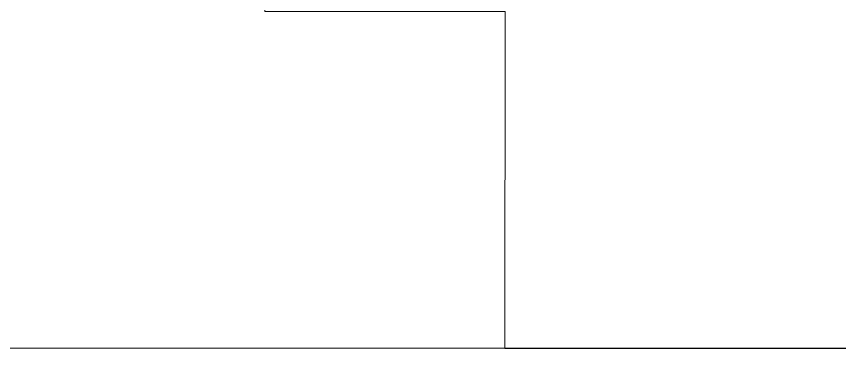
# Model space of a CAD drawing. Header units: millimetres. Extents: x 0 to 145404, y 0 to 194550.
# Drawn here: x 61653.8 to 61825, y 21469.4 to 21542 of the extents above; entities that cross this region are included whole.
import ezdxf

# ---------------------------------------------------------------- set-up
doc = ezdxf.new("R2010")
doc.units = ezdxf.units.MM
for name, color, linetype, lineweight in [('АР - детали окон', 152, 'Continuous', 0), ('АР - Наружная стена', 144, 'Continuous', 30), ('АР - Окна', 150, 'Continuous', 9)]:
    doc.layers.add(name, color=color, linetype=linetype, lineweight=lineweight)

# ---------------------------------------------------------------- blocks, each defined once
blk = doc.blocks.new('блок балконный дверной с проходом 750мм')
at = {"layer": 'АР - детали окон', "color": 251}
blk.add_lwpolyline([(-950.000098820652, 79.99791722252277), (-900.000098820652, 79.99791722252277), (-900.000098820652, 149.9979172225228), (-50.00009882065217, 149.9979172225228), (-50.00009882065217, 79.99791722252277), (-9.882065216970659e-05, 79.99791722252277), (-9.882065216970659e-05, -250.0020827774772), (-950.000098820652, -250.0020827774771)], close=True, dxfattribs=at)
blk = doc.blocks.new('Квартира 1К 6300 тип 38-1')
at = {"layer": 'АР - Наружная стена'}
blk.add_lwpolyline([(0, -6550.000000002794), (6499.999999997206, -6550.000000002794), (6499.999999997206, -6150.000000002794), (0, -6150.000000002794)], close=True, dxfattribs=at)
at = {"layer": 'АР - Окна', "xscale": -1, "rotation": 180}
blk.add_blockref('блок балконный дверной с проходом 750мм', (5260.000098817982, -6400.002082780236), dxfattribs=at)
blk = doc.blocks.new('H_Section_2')
at = {"rotation": 56.96711930257281}
blk.add_blockref('Квартира 1К 6300 тип 38-1', (1542.844904627651, -12633.07270854362, 1.164974482949688e-09), dxfattribs=at)

msp = doc.modelspace()

# ---------------------------------------------------------------- block references
at = {"xscale": -1, "rotation": 56.92792192093123}
msp.add_blockref('H_Section_2', (57225.46005968036, 36206.1139151171, 1.044764153914768e-07), dxfattribs=at)

doc.saveas('drawing.dxf')
